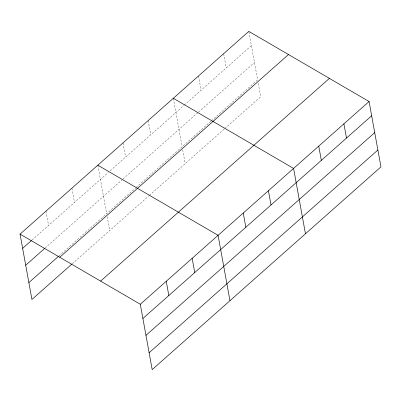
<?xml version="1.0" encoding="UTF-8"?>
<svg xmlns="http://www.w3.org/2000/svg" width="401" height="401" viewBox="0 0 401 401"><rect width="100%" height="100%" fill="white"/><g stroke="black" fill="none" stroke-linecap="round" stroke-linejoin="round"><path stroke-width="0.3" stroke-dasharray="2 1.5" d="M31.895 240.149L108.34 172.405M110.205 170.751L183.833 105.503M184.3 105.087L251.402 45.619M45.148 247.993L122.591 179.362M123.057 178.951L198.084 112.46M198.55 112.044L254.47 62.486M58.957 255.933L135.533 188.069M135.999 187.658L211.026 121.167M211.492 120.756L257.627 79.869L248.815 31.388M72.205 263.778L148.851 195.853M149.317 195.442L224.344 128.952M224.811 128.536L260.695 96.736L258.174 82.882M223.653 53.689L226.239 67.919M198.49 75.989L201.076 90.22M173.322 98.29L182.134 146.771M182.681 149.784L185.202 163.643M148.159 120.591L150.746 134.821M122.997 142.891L125.583 157.122M97.829 165.192L106.641 213.673M107.187 216.685L109.709 230.545M71.904 188.169L74.491 202.4M45.975 211.147L48.561 225.377"/><path stroke-width="0.6" d="M20.05 234.124L248.815 31.388L369.075 101.528L380.95 166.876L152.185 369.612L140.305 304.264L20.05 234.124L31.925 299.472L71.744 264.189M22.636 248.354L31.433 240.56M25.704 265.226L44.686 248.404M28.862 282.605L58.491 256.344M59.734 257.267L288.499 54.531M100.621 281.116L329.386 78.38M140.305 304.264L369.075 101.528M142.891 318.494L371.662 115.759M145.959 335.366L374.724 132.626M149.117 352.745L377.882 150.009M173.322 98.29L293.582 168.43L305.457 233.783M97.829 165.192L218.089 235.332L229.963 300.685M343.908 123.829L346.494 138.059M318.745 146.129L321.331 160.36M268.414 190.731L271.001 204.961M243.252 213.031L245.838 227.262M192.159 258.309L194.746 272.54M166.235 281.286L168.821 295.517"/></g></svg>
